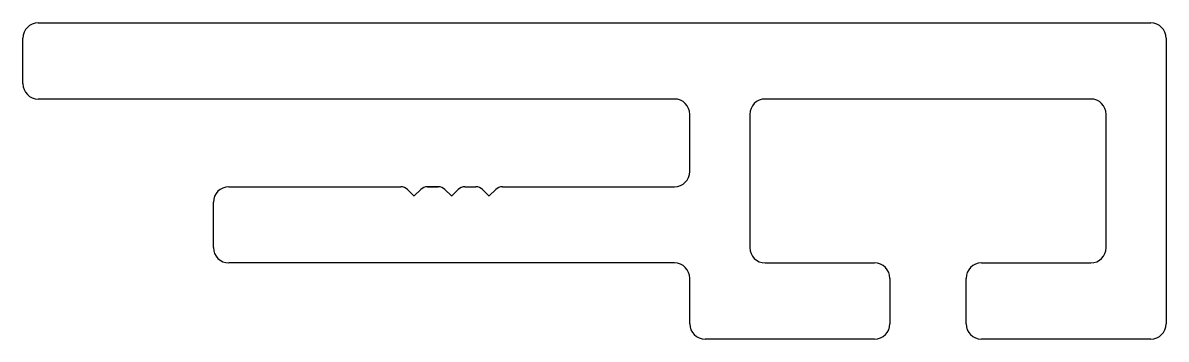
# Model space of a CAD drawing. Header units: inches. Extents: x -15 to 15.5, y 0.4 to 8.8.
import ezdxf

# ---------------------------------------------------------------- set-up
doc = ezdxf.new("R2010")
doc.units = ezdxf.units.IN
doc.header["$MEASUREMENT"] = 0

msp = doc.modelspace()

# ---------------------------------------------------------------- linework, layer by layer
at = {"color": 3}
for p, q in [((-14.594, 8.823), (15.066, 8.823)), ((-15.004, 7.203), (-15.004, 8.413)), ((15.476, 8.413), (15.476, 0.803)), ((2.366, 6.793), (-14.594, 6.793)), ((13.466, 6.793), (4.786, 6.793)), ((2.776, 4.863), (2.776, 6.383)), ((4.376, 6.383), (4.376, 2.833)), ((13.876, 2.833), (13.876, 6.383)), ((-9.514, 4.453), (-4.928, 4.453)), ((-4.928, 4.453), (-4.928, 4.453)), ((-4.928, 4.453), (-4.928, 4.453)), ((-4.751, 4.379), (-4.58, 4.208)), ((-4.569, 4.208), (-4.398, 4.379)), ((-4.221, 4.453), (-3.928, 4.453)), ((-3.928, 4.453), (-4.221, 4.453)), ((-4.221, 4.453), (-3.928, 4.453)), ((-3.928, 4.453), (-4.221, 4.453)), ((-4.221, 4.453), (-3.928, 4.453)), ((-3.751, 4.379), (-3.58, 4.208)), ((-3.569, 4.208), (-3.398, 4.379)), ((-3.221, 4.453), (-2.928, 4.453)), ((-2.751, 4.379), (-2.58, 4.208)), ((-2.569, 4.208), (-2.398, 4.379)), ((-2.221, 4.453), (2.366, 4.453)), ((-9.924, 2.833), (-9.924, 4.043)), ((2.366, 2.423), (-9.514, 2.423)), ((4.786, 2.423), (7.701, 2.423)), ((10.551, 2.423), (13.466, 2.423)), ((2.776, 0.803), (2.776, 2.013)), ((8.111, 2.013), (8.111, 0.803)), ((10.141, 0.803), (10.141, 2.013)), ((7.701, 0.393), (3.186, 0.393)), ((15.066, 0.393), (10.551, 0.393))]:
    msp.add_line(p, q, dxfattribs=at)
for centre, radius, start, end in [((-14.594, 8.413), 0.41, 90, 180), ((15.066, 8.413), 0.41, 0, 90), ((-14.594, 7.203), 0.41, 180, 270), ((2.366, 6.383), 0.41, 0, 90), ((4.786, 6.383), 0.41, 90, 180), ((13.466, 6.383), 0.41, 360, 90), ((2.366, 4.863), 0.41, 270, 0), ((-9.514, 4.043), 0.41, 90, 180), ((-4.928, 4.203), 0.25, 45, 90), ((-4.221, 4.203), 0.25, 90, 135), ((-3.928, 4.203), 0.25, 45, 90), ((-3.221, 4.203), 0.25, 90, 135), ((-2.928, 4.203), 0.25, 45, 90), ((-2.221, 4.203), 0.25, 90, 135), ((-4.574, 4.214), 0.008, 225, 315), ((-3.574, 4.214), 0.008, 225, 315), ((-2.574, 4.214), 0.008, 225, 315), ((-9.514, 2.833), 0.41, 180, 270), ((4.786, 2.833), 0.41, 180, 270), ((13.466, 2.833), 0.41, 270, 360), ((2.366, 2.013), 0.41, 0, 90), ((7.701, 2.013), 0.41, 0, 90), ((10.551, 2.013), 0.41, 90, 180), ((3.186, 0.803), 0.41, 180, 270), ((7.701, 0.803), 0.41, 270, 360), ((10.551, 0.803), 0.41, 180, 270), ((15.066, 0.803), 0.41, 270, 360)]:
    msp.add_arc(centre, radius, start, end, dxfattribs=at)

doc.saveas('drawing.dxf')
